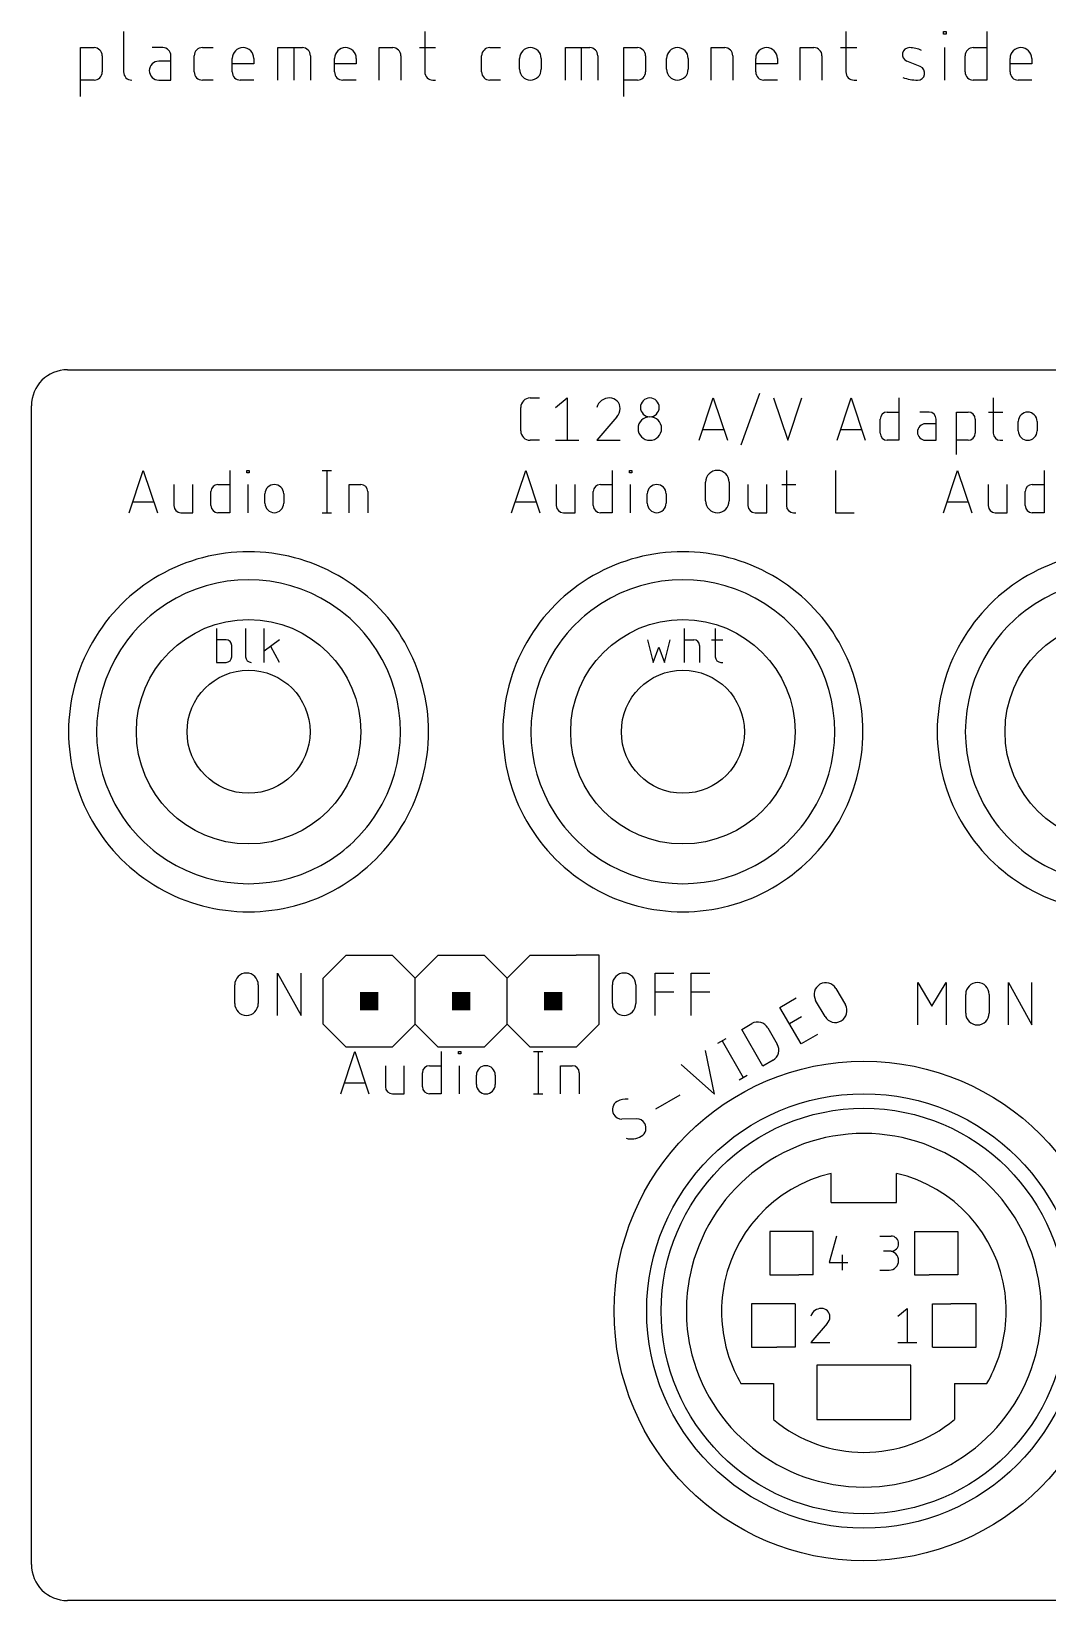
# Model space of a CAD drawing. Extents: x 0 to 48, y 0 to 43.3.
# Drawn here: x 0 to 28.08, y 0 to 43.35 of the extents above; entities that cross this region are included whole.
import ezdxf

# ---------------------------------------------------------------- set-up
doc = ezdxf.new("R2010")
doc.units = 0
for name, color, linetype in [('20', 30, 'CONTINUOUS'), ('21', 253, 'CONTINUOUS'), ('51', 253, 'CONTINUOUS')]:
    doc.layers.add(name, color=color, linetype=linetype)

# ---------------------------------------------------------------- blocks, each defined once
blk = doc.blocks.new('RECT')
blk.add_solid([(-0.5, -0.5), (0.5, -0.5), (-0.5, 0.5), (0.5, 0.5)])

msp = doc.modelspace()

# ---------------------------------------------------------------- linework, layer by layer
at = {"layer": '20'}
for p, q in [((1, 34), (47, 34)), ((0, 1), (0, 33)), ((47, 0), (1, 0))]:
    msp.add_line(p, q, dxfattribs=at)
for centre, start, end in [((1, 33), 90, 180), ((1, 1), 180, 270)]:
    msp.add_arc(centre, 1, start, end, dxfattribs=at)
at = {"layer": '21'}
for p, q in [((2.5485, 43.3451), (2.5485, 42.2233)), ((10.8694, 43.3451), (10.8694, 42.2233)), ((22.5046, 43.3451), (22.5046, 42.2233)), ((25.2019, 43.2703), (25.2019, 43.3451)), ((25.2019, 43.3451), (25.2767, 43.3451)), ((25.2767, 43.3451), (25.2767, 43.2703)), ((26.3968, 43.3451), (26.3968, 41.9989)), ((25.2767, 43.2703), (25.2019, 43.2703)), ((1.3589, 41.5502), (1.3589, 42.8964)), ((1.3589, 42.8964), (1.7328, 42.8964)), ((1.9572, 42.672), (1.9572, 42.2233)), ((3.632, 42.8964), (3.3329, 42.8964)), ((3.8564, 42.5224), (3.5199, 42.5224)), ((3.8564, 41.9989), (3.8564, 42.672)), ((4.5006, 42.2233), (4.5006, 42.672)), ((4.725, 42.8964), (5.0241, 42.8964)), ((5.5481, 42.2233), (5.5481, 42.5972)), ((6.1464, 42.5972), (6.1464, 42.4476)), ((6.813, 41.9989), (6.813, 42.8964)), ((6.813, 42.8964), (7.4861, 42.8964)), ((7.2617, 41.9989), (7.2617, 42.8964)), ((7.7105, 42.672), (7.7105, 41.9989)), ((8.3771, 42.2233), (8.3771, 42.5972)), ((8.9754, 42.5972), (8.9754, 42.4476)), ((9.609, 41.9989), (9.609, 42.8964)), ((9.609, 42.8964), (9.983, 42.8964)), ((10.2074, 42.672), (10.2074, 41.9989)), ((10.7198, 42.8964), (11.1685, 42.8964)), ((12.44, 42.2233), (12.44, 42.672)), ((12.6643, 42.8964), (12.9635, 42.8964)), ((13.4875, 42.2981), (13.4875, 42.5972)), ((14.0858, 42.5972), (14.0858, 42.2981)), ((14.7524, 41.9989), (14.7524, 42.8964)), ((14.7524, 42.8964), (15.4255, 42.8964)), ((15.2011, 41.9989), (15.2011, 42.8964)), ((15.6498, 42.672), (15.6498, 41.9989)), ((16.3706, 41.5502), (16.3706, 42.8964)), ((16.3706, 42.8964), (16.7446, 42.8964)), ((16.969, 42.672), (16.969, 42.2233)), ((17.5484, 42.2981), (17.5484, 42.5972)), ((18.1467, 42.5972), (18.1467, 42.2981)), ((18.7804, 41.9989), (18.7804, 42.8964)), ((18.7804, 42.8964), (19.1543, 42.8964)), ((19.3787, 42.672), (19.3787, 41.9989)), ((20.0123, 42.2233), (20.0123, 42.5972)), ((20.6106, 42.5972), (20.6106, 42.4476)), ((21.2443, 41.9989), (21.2443, 42.8964)), ((21.2443, 42.8964), (21.6182, 42.8964)), ((21.8426, 42.672), (21.8426, 41.9989)), ((22.355, 42.8964), (22.8038, 42.8964)), ((24.5594, 42.3728), (24.1854, 42.5224)), ((25.2393, 41.9989), (25.2393, 42.8964)), ((25.7985, 42.2233), (25.7985, 42.672)), ((26.0229, 42.8964), (26.3968, 42.8964)), ((27.0391, 42.2233), (27.0391, 42.5972)), ((27.6374, 42.5972), (27.6374, 42.4476)), ((6.1464, 42.4476), (5.5481, 42.4476)), ((8.9754, 42.4476), (8.3771, 42.4476)), ((20.6106, 42.4476), (20.0123, 42.4476)), ((27.6374, 42.4476), (27.0391, 42.4476)), ((1.7328, 41.9989), (1.3589, 41.9989)), ((3.5199, 41.9989), (3.8564, 41.9989)), ((5.0241, 41.9989), (4.725, 41.9989)), ((6.1464, 41.9989), (5.7725, 41.9989)), ((8.9754, 41.9989), (8.6014, 41.9989)), ((11.0937, 41.9989), (11.1685, 41.9989)), ((12.9635, 41.9989), (12.6643, 41.9989)), ((16.7446, 41.9989), (16.3706, 41.9989)), ((20.6106, 41.9989), (20.2367, 41.9989)), ((22.729, 41.9989), (22.8038, 41.9989)), ((26.3968, 41.9989), (26.0229, 41.9989)), ((27.6374, 41.9989), (27.2635, 41.9989)), ((13.5202, 32.3104), (13.5202, 32.9596)), ((13.7798, 33.2192), (14.0394, 33.2192)), ((14.476, 32.9596), (14.8005, 33.2192)), ((14.8005, 33.2192), (14.8005, 32.0508)), ((18.4497, 32.0508), (18.8391, 33.2192)), ((18.8391, 33.2192), (19.2286, 32.0508)), ((19.6082, 31.921), (20.1275, 33.349)), ((20.507, 33.2192), (20.8965, 32.0508)), ((20.8965, 32.0508), (21.286, 33.2192)), ((22.2597, 32.0508), (22.6491, 33.2192)), ((22.6491, 33.2192), (23.0386, 32.0508)), ((23.9697, 33.2192), (23.9697, 32.0508)), ((26.5755, 33.2192), (26.5755, 32.2455)), ((16.1707, 32.6999), (15.619, 32.0508)), ((23.4504, 32.2455), (23.4504, 32.635)), ((23.6451, 32.8297), (23.9697, 32.8297)), ((24.8036, 32.8297), (24.544, 32.8297)), ((24.9984, 32.0508), (24.9984, 32.635)), ((25.5577, 31.6613), (25.5577, 32.8297)), ((25.5577, 32.8297), (25.8822, 32.8297)), ((26.0769, 32.635), (26.0769, 32.2455)), ((26.4456, 32.8297), (26.8351, 32.8297)), ((27.2663, 32.3104), (27.2663, 32.5701)), ((27.7855, 32.5701), (27.7855, 32.3104)), ((19.1312, 32.3429), (18.547, 32.3429)), ((22.9412, 32.3429), (22.357, 32.3429)), ((24.9984, 32.5052), (24.7063, 32.5052)), ((14.0394, 32.0508), (13.7798, 32.0508)), ((14.476, 32.0508), (15.1251, 32.0508)), ((15.619, 32.0508), (16.2681, 32.0508)), ((23.9697, 32.0508), (23.6451, 32.0508)), ((24.7063, 32.0508), (24.9984, 32.0508)), ((25.8822, 32.0508), (25.5577, 32.0508)), ((26.7702, 32.0508), (26.8351, 32.0508)), ((2.7037, 30.0508), (3.0931, 31.2192)), ((3.0931, 31.2192), (3.4826, 30.0508)), ((5.4805, 31.2192), (5.4805, 30.0508)), ((5.9563, 31.1543), (5.9563, 31.2192)), ((5.9563, 31.2192), (6.0212, 31.2192)), ((6.0212, 31.2192), (6.0212, 31.1543)), ((8.0306, 31.2192), (8.2902, 31.2192)), ((8.1604, 31.2192), (8.1604, 30.0508)), ((13.2681, 30.0508), (13.6576, 31.2192)), ((13.6576, 31.2192), (14.0471, 30.0508)), ((16.0449, 31.2192), (16.0449, 30.0508)), ((16.5207, 31.1543), (16.5207, 31.2192)), ((16.5207, 31.2192), (16.5856, 31.2192)), ((16.5856, 31.2192), (16.5856, 31.1543)), ((20.8605, 31.2192), (20.8605, 30.2455)), ((22.2126, 31.2192), (22.2126, 30.0508)), ((25.2007, 30.0508), (25.5901, 31.2192)), ((25.5901, 31.2192), (25.9796, 30.0508)), ((27.9775, 31.2192), (27.9775, 30.0508)), ((3.9384, 30.8297), (3.9384, 30.2455)), ((4.4577, 30.0508), (4.4577, 30.8297)), ((5.1559, 30.8297), (5.4805, 30.8297)), ((6.0212, 31.1543), (5.9563, 31.1543)), ((5.9887, 30.0508), (5.9887, 30.8297)), ((8.7771, 30.0508), (8.7771, 30.8297)), ((8.7771, 30.8297), (9.1016, 30.8297)), ((14.5029, 30.8297), (14.5029, 30.2455)), ((15.0221, 30.0508), (15.0221, 30.8297)), ((15.7204, 30.8297), (16.0449, 30.8297)), ((16.5856, 31.1543), (16.5207, 31.1543)), ((16.5532, 30.0508), (16.5532, 30.8297)), ((18.6289, 30.3754), (18.6289, 30.8946)), ((19.278, 30.8946), (19.278, 30.3754)), ((19.7987, 30.8297), (19.7987, 30.2455)), ((20.318, 30.0508), (20.318, 30.8297)), ((20.7307, 30.8297), (21.1202, 30.8297)), ((26.4354, 30.8297), (26.4354, 30.2455)), ((26.9547, 30.0508), (26.9547, 30.8297)), ((27.6529, 30.8297), (27.9775, 30.8297)), ((3.3852, 30.3429), (2.801, 30.3429)), ((4.9612, 30.2455), (4.9612, 30.635)), ((6.453, 30.3104), (6.453, 30.5701)), ((6.9723, 30.5701), (6.9723, 30.3104)), ((9.2964, 30.635), (9.2964, 30.0508)), ((13.9497, 30.3429), (13.3655, 30.3429)), ((15.5257, 30.2455), (15.5257, 30.635)), ((17.0174, 30.3104), (17.0174, 30.5701)), ((17.5367, 30.5701), (17.5367, 30.3104)), ((25.8822, 30.3429), (25.298, 30.3429)), ((27.4582, 30.2455), (27.4582, 30.635)), ((4.1331, 30.0508), (4.4577, 30.0508)), ((5.4805, 30.0508), (5.1559, 30.0508)), ((8.0306, 30.0508), (8.2902, 30.0508)), ((14.6976, 30.0508), (15.0221, 30.0508)), ((16.0449, 30.0508), (15.7204, 30.0508)), ((19.9935, 30.0508), (20.318, 30.0508)), ((21.0553, 30.0508), (21.1202, 30.0508)), ((22.2126, 30.0508), (22.7319, 30.0508)), ((26.6301, 30.0508), (26.9547, 30.0508)), ((27.9775, 30.0508), (27.6529, 30.0508)), ((5.1181, 26.8542), (5.1181, 25.9144)), ((5.3792, 26.5409), (5.1181, 26.5409)), ((5.9186, 26.8542), (5.9186, 26.071)), ((6.4347, 25.9144), (6.4347, 26.8542)), ((6.8524, 26.5409), (6.4347, 26.2276)), ((17.0244, 26.5409), (17.181, 25.9144)), ((17.4943, 25.9144), (17.6509, 26.5409)), ((18.0432, 25.9144), (18.0432, 26.8542)), ((18.0432, 26.5409), (18.3042, 26.5409)), ((18.7893, 26.5409), (19.1025, 26.5409)), ((18.8937, 26.8542), (18.8937, 26.071)), ((5.5358, 26.071), (5.5358, 26.3843)), ((6.8524, 25.9144), (6.6174, 26.3581)), ((17.181, 25.9144), (17.3376, 26.332)), ((17.3376, 26.332), (17.4943, 25.9144)), ((18.4609, 26.3843), (18.4609, 25.9144)), ((5.1181, 25.9144), (5.3792, 25.9144)), ((19.0503, 25.9144), (19.1025, 25.9144)), ((8.0643, 17.193), (8.6993, 17.828)), ((8.6993, 17.828), (9.9693, 17.828)), ((9.9693, 17.828), (10.6043, 17.193)), ((10.6043, 17.193), (11.2393, 17.828)), ((11.2393, 17.828), (12.5092, 17.828)), ((12.5092, 17.828), (13.1443, 17.193)), ((13.1443, 17.193), (13.7793, 17.828)), ((13.7793, 17.828), (15.0493, 17.828)), ((15.6843, 17.828), (15.0493, 17.828)), ((15.6843, 17.193), (15.6843, 17.828)), ((5.619, 16.4904), (5.619, 17.0096)), ((6.2681, 17.0096), (6.2681, 16.4904)), ((6.8001, 16.1658), (6.8001, 17.3342)), ((6.8001, 17.3342), (7.4492, 16.1658)), ((7.4492, 16.1658), (7.4492, 17.3342)), ((8.0643, 15.923), (8.0643, 17.193)), ((10.6043, 15.923), (10.6043, 17.193)), ((13.1443, 15.923), (13.1443, 17.193)), ((15.6843, 15.923), (15.6843, 17.193)), ((16.0508, 16.4904), (16.0508, 17.0096)), ((16.6999, 17.0096), (16.6999, 16.4904)), ((17.2342, 16.1658), (17.2342, 17.3342)), ((17.2342, 17.3342), (17.7534, 17.3342)), ((18.2248, 16.1658), (18.2248, 17.3342)), ((18.2248, 17.3342), (18.744, 17.3342)), ((22.23, 16.9055), (22.4897, 16.4558)), ((24.4919, 15.9021), (24.4919, 17.0705)), ((24.4919, 17.0705), (24.8814, 16.4213)), ((24.8814, 16.4213), (25.2709, 17.0705)), ((25.2709, 17.0705), (25.2709, 15.9021)), ((26.9952, 15.9021), (26.9952, 17.0705)), ((26.9952, 17.0705), (27.6444, 15.9021)), ((27.6444, 15.9021), (27.6444, 17.0705)), ((17.2342, 16.8149), (17.7534, 16.8149)), ((18.2248, 16.8149), (18.744, 16.8149)), ((20.6827, 16.3869), (21.1324, 16.6465)), ((21.9275, 16.1312), (21.6679, 16.5809)), ((25.8141, 16.2266), (25.8141, 16.7459)), ((26.4633, 16.7459), (26.4633, 16.2266)), ((21.2669, 15.375), (20.6827, 16.3869)), ((20.9423, 15.9372), (21.2796, 16.1319)), ((8.6993, 15.288), (8.0643, 15.923)), ((10.6043, 15.923), (9.9693, 15.288)), ((11.2393, 15.288), (10.6043, 15.923)), ((13.1443, 15.923), (12.5092, 15.288)), ((13.7793, 15.288), (13.1443, 15.923)), ((15.0493, 15.288), (15.6843, 15.923)), ((19.6249, 15.7762), (19.9059, 15.9384)), ((20.2091, 14.7643), (19.6249, 15.7762)), ((20.3493, 15.8196), (20.6089, 15.3699)), ((21.7166, 15.6347), (21.2669, 15.375)), ((9.9693, 15.288), (8.6993, 15.288)), ((12.5092, 15.288), (11.2393, 15.288)), ((15.0493, 15.288), (13.7793, 15.288)), ((18.8734, 13.9931), (18.6265, 15.1997)), ((18.9686, 15.3973), (19.1935, 15.5271)), ((19.0811, 15.4622), (19.6653, 14.4503)), ((8.5462, 13.9971), (8.9356, 15.1654)), ((8.9356, 15.1654), (9.3251, 13.9971)), ((9.7809, 14.776), (9.7809, 14.1918)), ((10.3002, 13.9971), (10.3002, 14.776)), ((10.9984, 14.776), (11.323, 14.776)), ((11.323, 15.1654), (11.323, 13.9971)), ((11.7988, 15.1005), (11.7988, 15.1654)), ((11.7988, 15.1654), (11.8637, 15.1654)), ((11.8637, 15.1005), (11.7988, 15.1005)), ((11.8312, 13.9971), (11.8312, 14.776)), ((11.8637, 15.1654), (11.8637, 15.1005)), ((13.8731, 15.1654), (14.1327, 15.1654)), ((14.0029, 15.1654), (14.0029, 13.9971)), ((14.6196, 13.9971), (14.6196, 14.776)), ((14.6196, 14.776), (14.9441, 14.776)), ((17.9519, 14.8103), (18.8734, 13.9931)), ((20.4901, 14.9266), (20.2091, 14.7643)), ((10.8037, 14.1918), (10.8037, 14.5813)), ((12.2955, 14.2567), (12.2955, 14.5163)), ((12.8148, 14.5163), (12.8148, 14.2567)), ((15.1389, 14.5813), (15.1389, 13.9971)), ((19.5528, 14.3854), (19.7777, 14.5152)), ((9.2277, 14.2892), (8.6435, 14.2892)), ((9.9756, 13.9971), (10.3002, 13.9971)), ((11.323, 13.9971), (10.9984, 13.9971)), ((13.8731, 13.9971), (14.1327, 13.9971)), ((17.2531, 13.5823), (17.9276, 13.9718)), ((16.7199, 13.312), (16.3133, 13.3021)), ((22.1, 11), (22.1, 11.8)), ((23.9, 11), (23.9, 11.8)), ((22.1, 11), (23.9, 11)), ((21.6, 10.2), (21.2, 10.2)), ((21.6, 9), (21.6, 10.2)), ((22.2478, 10.0699), (22.0389, 9.3389)), ((23.4389, 10.0699), (23.7522, 10.0699)), ((24.4, 10.2), (24.4, 9)), ((24.4, 10.2), (24.8, 10.2)), ((22.4044, 9.5478), (22.4044, 9.1301)), ((23.7522, 9.6522), (23.5434, 9.6522)), ((22.0389, 9.3389), (22.5611, 9.3389)), ((23.4389, 9.1301), (23.7, 9.1301)), ((21.6, 9), (21.2, 9)), ((24.4, 9), (24.8, 9)), ((21.1, 8.2), (20.6, 8.2)), ((21.1, 8.2), (21.1, 7)), ((23.9389, 7.8611), (24.2, 8.0699)), ((24.2, 8.0699), (24.2, 7.1301)), ((24.9, 7), (24.9, 8.2)), ((24.9, 8.2), (25.4, 8.2)), ((21.9827, 7.6522), (21.5389, 7.1301)), ((21.1, 7), (20.6, 7)), ((21.5389, 7.1301), (22.0611, 7.1301)), ((23.9389, 7.1301), (24.4611, 7.1301)), ((24.9, 7), (25.4, 7)), ((24.3, 6.5), (21.7, 6.5)), ((21.7, 6.5), (21.7, 5)), ((24.3, 5), (24.3, 6.5)), ((19.6, 6), (20.5, 6)), ((20.5, 6), (20.5, 5)), ((25.5, 6), (26.4, 6)), ((25.5, 6), (25.5, 5)), ((21.7, 5), (24.3, 5))]:
    msp.add_line(p, q, dxfattribs=at)
for centre, radius in [((6, 24), 3.1), ((18, 24), 3.1), ((30, 24), 3.1), ((6, 24), 1.7), ((18, 24), 1.7), ((23, 8), 6.9), ((23, 8), 6), ((23, 8), 5.6)]:
    msp.add_circle(centre, radius, dxfattribs=at)
for centre, radius, start, end in [((1.7328, 42.672), 0.2244, 0, 90), ((3.5199, 42.2607), 0.2618, 90, 270), ((3.632, 42.672), 0.2244, 0, 90), ((4.725, 42.672), 0.2244, 89.9992, 180), ((5.8473, 42.5972), 0.2992, 0, 180), ((7.4861, 42.672), 0.2244, 0, 90), ((8.6762, 42.5972), 0.2992, 0, 180), ((9.983, 42.672), 0.2244, 0, 90), ((12.6643, 42.672), 0.2244, 89.9992, 180), ((13.7866, 42.5972), 0.2992, 0, 180), ((15.4255, 42.672), 0.2244, 0, 90), ((16.7446, 42.672), 0.2244, 0, 90), ((17.8475, 42.5972), 0.2992, 0, 180), ((19.1543, 42.672), 0.2244, 0, 90), ((20.3115, 42.5972), 0.2992, 0, 180), ((21.6182, 42.672), 0.2244, 0, 90), ((24.2574, 42.7025), 0.1939, 89.181, 248.1986), ((24.2481, 42.0471), 0.8493, 65.7609, 89.181), ((26.0229, 42.672), 0.2244, 89.9992, 180), ((27.3382, 42.5972), 0.2992, 0, 180), ((1.7328, 42.2233), 0.2244, 270.0008, 0), ((2.7729, 42.2233), 0.2244, 180, 270), ((4.725, 42.2233), 0.2244, 180, 270), ((5.7725, 42.2233), 0.2244, 180, 270), ((8.6014, 42.2233), 0.2244, 180, 270), ((11.0937, 42.2233), 0.2244, 180, 270), ((12.6643, 42.2233), 0.2244, 180, 270), ((13.7866, 42.2981), 0.2992, 180, 0), ((16.7446, 42.2233), 0.2244, 270.0008, 0), ((17.8475, 42.2981), 0.2992, 180, 0), ((20.2367, 42.2233), 0.2244, 180, 270), ((22.729, 42.2233), 0.2244, 180, 270), ((24.5027, 43.2672), 1.2684, 250.2096, 269.181), ((24.4874, 42.1928), 0.1939, 269.181, 68.1986), ((26.0229, 42.2233), 0.2244, 180, 270), ((27.2635, 42.2233), 0.2244, 180, 270), ((13.7798, 32.9596), 0.2596, 90.0007, 180), ((15.976, 32.8439), 0.3753, 90.0001, 162.0549), ((15.976, 32.9271), 0.2921, 0, 90), ((17.0865, 32.9596), 0.2596, 0, 180), ((17.0865, 32.9596), 0.2596, 180, 0), ((15.9543, 32.9271), 0.3138, 313.604, 359.9996), ((17.0865, 32.3754), 0.3246, 0, 180), ((23.6451, 32.635), 0.1947, 90, 180), ((24.8036, 32.635), 0.1947, 0, 90), ((25.8822, 32.635), 0.1947, 0.0009, 90), ((27.5259, 32.5701), 0.2596, 0, 180), ((13.7798, 32.3104), 0.2596, 180, 270), ((17.0865, 32.3754), 0.3246, 180, 0), ((23.6451, 32.2455), 0.1947, 180, 270), ((24.7063, 32.278), 0.2272, 90, 270), ((25.8822, 32.2455), 0.1947, 270, 0), ((26.7702, 32.2455), 0.1947, 180, 270), ((27.5259, 32.3104), 0.2596, 180, 0), ((18.9535, 30.8946), 0.3246, 0, 180), ((5.1559, 30.635), 0.1947, 90, 180), ((6.7126, 30.5701), 0.2596, 0, 180), ((9.1016, 30.635), 0.1947, 0.0009, 90), ((15.7204, 30.635), 0.1947, 90, 180), ((17.2771, 30.5701), 0.2596, 0, 180), ((27.6529, 30.635), 0.1947, 90, 180), ((18.9535, 30.3754), 0.3246, 180, 0), ((4.1331, 30.2455), 0.1947, 180, 270), ((5.1559, 30.2455), 0.1947, 180, 270), ((6.7126, 30.3104), 0.2596, 180, 0), ((14.6976, 30.2455), 0.1947, 180, 270), ((15.7204, 30.2455), 0.1947, 180, 270), ((17.2771, 30.3104), 0.2596, 180, 0), ((19.9935, 30.2455), 0.1947, 180, 270), ((21.0553, 30.2455), 0.1947, 180, 270), ((26.6301, 30.2455), 0.1947, 180, 270), ((27.6529, 30.2455), 0.1947, 180, 270), ((6, 24), 4.9729, 60.1541, 119.8459), ((18, 24), 4.9729, 60.1541, 119.8459), ((30, 24), 4.9729, 60.1541, 119.8459), ((6, 24), 4.1976, 57.3808, 122.6192), ((18, 24), 4.1976, 57.3808, 122.6192), ((30, 24), 4.1976, 57.3808, 122.6192), ((6, 24), 4.9729, 150.1541, 209.8459), ((5.3792, 26.3843), 0.1566, 0, 90), ((6, 24), 4.9729, 330.1541, 29.8459), ((18, 24), 4.9729, 150.1541, 209.8459), ((18.3042, 26.3842), 0.1566, 0.0011, 90), ((18, 24), 4.9729, 330.1541, 29.8459), ((30, 24), 4.9729, 150.1541, 209.8459), ((6, 24), 4.1976, 147.3808, 212.6192), ((5.3792, 26.071), 0.1566, 270, 359.9989), ((6.0752, 26.071), 0.1566, 180, 270), ((6, 24), 4.1976, 327.3808, 32.6192), ((18, 24), 4.1976, 147.3808, 212.6192), ((19.0503, 26.071), 0.1566, 180, 270), ((18, 24), 4.1976, 327.3808, 32.6192), ((30, 24), 4.1976, 147.3808, 212.6192), ((6, 24), 4.1976, 237.3808, 302.6192), ((18, 24), 4.1976, 237.3808, 302.6192), ((30, 24), 4.1976, 237.3808, 302.6192), ((6, 24), 4.9729, 240.1541, 299.8459), ((18, 24), 4.9729, 240.1541, 299.8459), ((30, 24), 4.9729, 240.1541, 299.8459), ((5.9435, 17.0096), 0.3246, 0, 180), ((16.3754, 17.0096), 0.3246, 0, 180), ((21.949, 16.7432), 0.3246, 30.0006, 209.9996), ((26.1387, 16.7459), 0.3246, 0, 180), ((5.9435, 16.4904), 0.3246, 180, 0), ((16.3754, 16.4904), 0.3246, 180, 0), ((22.2086, 16.2935), 0.3246, 210.0006, 29.9996), ((26.1387, 16.2266), 0.3246, 180, 0), ((20.0682, 15.6574), 0.3246, 29.9991, 120.0006), ((20.3279, 15.2077), 0.3246, 300, 29.9998), ((10.9984, 14.5813), 0.1947, 90, 180), ((12.5551, 14.5163), 0.2596, 0, 180), ((14.9441, 14.5812), 0.1947, 0.0009, 90), ((9.9756, 14.1918), 0.1947, 180, 270), ((10.9984, 14.1918), 0.1947, 180, 270), ((12.5551, 14.2567), 0.2596, 180, 0), ((16.3122, 13.5638), 0.2596, 120.0008, 209.9992), ((16.4258, 13.3671), 0.4868, 83.1282, 120.0007), ((16.3157, 13.5658), 0.2637, 209.9998, 269.4906), ((16.7175, 13.0483), 0.2637, 30.0003, 89.4901), ((16.7211, 13.0503), 0.2596, 299.9983, 30.0014), ((16.5766, 13.3005), 0.5485, 254.7631, 299.9983), ((23, 8), 4.9031, 11.7683, 168.2317), ((22.9842, 7.9825), 3.9186, 103.0415, 172.4112), ((23.0158, 7.9825), 3.9186, 7.5888, 76.9585), ((23.7522, 9.8611), 0.2088, 270, 90), ((23.7, 9.3912), 0.2611, 270, 90), ((21.8261, 7.7681), 0.3018, 90.0001, 162.055), ((21.8261, 7.835), 0.235, 0, 90), ((21.8087, 7.835), 0.2524, 313.6042, 359.9995), ((23.0102, 7.9701), 3.9384, 186.8551, 210.0148), ((22.9898, 7.9701), 3.9384, 329.9852, 353.1449), ((23, 8.05), 4.9135, 192.3391, 347.6609), ((23, 8), 3.9051, 230.1944, 309.8056)]:
    msp.add_arc(centre, radius, start, end, dxfattribs=at)
at = {"layer": '51'}
for p, q in [((21.2, 10.2), (20.4, 10.2)), ((20.4, 10.2), (20.4, 9)), ((24.8, 10.2), (25.6, 10.2)), ((25.6, 10.2), (25.6, 9)), ((20.4, 9), (21.2, 9)), ((25.6, 9), (24.8, 9)), ((20.6, 8.2), (19.9, 8.2)), ((19.9, 8.2), (19.9, 7)), ((26.1, 8.2), (25.4, 8.2)), ((26.1, 7), (26.1, 8.2)), ((19.9, 7), (20.6, 7)), ((25.4, 7), (26.1, 7))]:
    msp.add_line(p, q, dxfattribs=at)
for centre, radius, start, end in [((6, 24), 4.9729, 119.8459, 150.1541), ((6, 24), 4.9729, 29.8459, 60.1541), ((18, 24), 4.9729, 119.8459, 150.1541), ((18, 24), 4.9729, 29.8459, 60.1541), ((30, 24), 4.9729, 119.8459, 150.1541), ((6, 24), 4.1976, 122.6192, 147.3808), ((6, 24), 4.1976, 32.6192, 57.3808), ((18, 24), 4.1976, 122.6192, 147.3808), ((18, 24), 4.1976, 32.6192, 57.3808), ((30, 24), 4.1976, 122.6192, 147.3808), ((6, 24), 4.1976, 212.6192, 237.3808), ((6, 24), 4.1976, 302.6192, 327.3808), ((18, 24), 4.1976, 212.6192, 237.3808), ((18, 24), 4.1976, 302.6192, 327.3808), ((30, 24), 4.1976, 212.6192, 237.3808), ((6, 24), 4.9729, 209.8459, 240.1541), ((6, 24), 4.9729, 299.8459, 330.1541), ((18, 24), 4.9729, 209.8459, 240.1541), ((18, 24), 4.9729, 299.8459, 330.1541), ((30, 24), 4.9729, 209.8459, 240.1541), ((23, 8), 4.9031, 168.2317, 191.7683), ((23, 8), 4.9031, 348.2317, 11.7683), ((23, 8), 3.9319, 172.6942, 187.3058), ((23, 8), 3.9319, 352.6942, 7.3058)]:
    msp.add_arc(centre, radius, start, end, dxfattribs=at)

# ---------------------------------------------------------------- block references
at = {"layer": '51', "xscale": 0.508, "yscale": 0.508, "rotation": 180}
for p in [(9.3343, 16.558), (11.8742, 16.558), (14.4143, 16.558)]:
    msp.add_blockref('RECT', p, dxfattribs=at)

doc.saveas('drawing.dxf')
